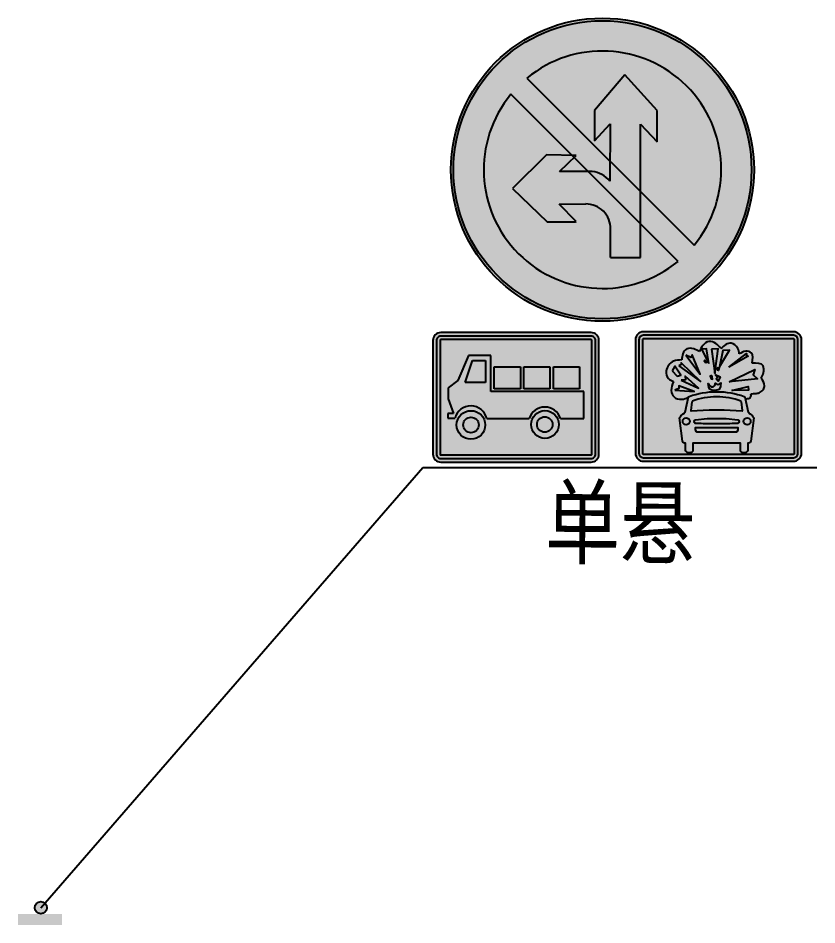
# Model space of a CAD drawing. Header units: millimetres. Extents: x 108070 to 108876, y 12470 to 12955.
# Drawn here: x 108426.05 to 108443.45, y 12848.87 to 12868.61 of the extents above; entities that cross this region are included whole.
import ezdxf

# ---------------------------------------------------------------- set-up
doc = ezdxf.new("R2010")
doc.units = ezdxf.units.MM
doc.header["$LTSCALE"] = 10
doc.layers.add('@-交通标志', color=7, linetype='CONTINUOUS')
doc.styles.add('黑体', font='simhei.ttf')

# ---------------------------------------------------------------- blocks, each defined once
blk = doc.blocks.new('A$C34164FB5')
at = {"layer": '@-交通标志'}
h = blk.add_hatch(color=255, dxfattribs=at)
edge = h.paths.add_edge_path(flags=0)
edge.add_arc((3.299989502484095, 3.300007531410301), 3.3, 1.030834658116271e-08, 360.0000000103083)
edge = h.paths.add_edge_path(flags=0)
edge.add_arc((3.299989502484095, 3.300007531410301), 3.245, 1.030834658116271e-08, 360.0000000103083)
h = blk.add_hatch(color=1, dxfattribs=at)
edge = h.paths.add_edge_path(flags=0)
edge.add_arc((3.299989502484095, 3.300007531410301), 3.245, 1.030834658116271e-08, 360.0000000103083)
edge = h.paths.add_edge_path(flags=0)
edge.add_arc((3.299989502484095, 3.300007531410301), 2.585, 140.4941822748364, 309.5058177457803)
edge.add_line((4.944454227777896, 1.305524950077597), (1.3055069205584, 4.944472255994697))
edge = h.paths.add_edge_path(flags=0)
edge.add_arc((3.299989502484095, 3.300007531410301), 2.585, 320.4941822748364, 489.5058177457804)
edge.add_line((1.655524777190294, 5.294490112743006), (5.29447208440979, 1.655542806825906))
h = blk.add_hatch(color=255, dxfattribs=at)
edge = h.paths.add_edge_path(flags=0)
edge.add_arc((3.299989502484095, 3.300007531410301), 2.585, 140.4941822748364, 309.5058177457803)
edge.add_line((4.944454227777896, 1.305524950077597), (1.3055069205584, 4.944472255994697))
edge = h.paths.add_edge_path(flags=0)
edge.add_arc((3.299989502484095, 3.300007531410301), 2.585, 320.4941822748364, 489.5058177457804)
edge.add_line((1.655524777190294, 5.294490112743006), (5.29447208440979, 1.655542806825906))
blk.add_hatch(color=250, dxfattribs=at).paths.add_polyline_path([(3.4635742715755, 3.054779937275336, 0.1784092215070836), (3.075737538209069, 3.261899991915925), (2.361973567123642, 3.261902080334039), (2.728750718670199, 3.609195397488292), (2.082259174392675, 3.621427277284965), (1.340047151170438, 2.891543878749872), (2.09846467913303, 2.168855715208338), (2.705198720330376, 2.168855715317477), (2.728741695565986, 2.171787772038442), (2.355159861268476, 2.553512321277594), (2.935984515119344, 2.555301430729742, -0.4205935382479866), (3.472970951203024, 2.00988681763738), (3.47275647209608, 1.386447199152826), (4.129904403191176, 1.386447199271061), (4.129904402667307, 4.292749119224028), (4.490089867060305, 3.904207094161394), (4.490089866943891, 4.589268028172227), (3.788864415852004, 5.368009901210826), (3.125245344388532, 4.593357943776937), (3.125245344504947, 3.928951085779772), (3.463616247783648, 4.301951415436633)])
at = {"layer": '@-交通标志', "color": 250}
for p, q in [((3.788864415852004, 5.368009901210826), (3.125245344388532, 4.593357943776937)), ((4.49008986694389, 4.589268028172228), (3.788864415852004, 5.368009901210826)), ((3.125245344388532, 4.593357943776937), (3.125245344504947, 3.928951085779772)), ((4.490089867060306, 3.904207094161393), (4.49008986694389, 4.589268028172228)), ((3.125245344504947, 3.928951085779772), (3.463616247783648, 4.301951415436633)), ((3.463616247783648, 4.301951415436633), (3.463574269946548, 3.054731538861233)), ((4.129904402667307, 4.292749119224027), (4.490089867060306, 3.904207094161393)), ((4.129904403191176, 1.386447199271061), (4.129904402667307, 4.292749119224027)), ((2.082259174392675, 3.621427277284965), (1.340047151170438, 2.891543878749872)), ((2.728750718670199, 3.609195397488293), (2.082259174392675, 3.621427277284965)), ((2.361973567123641, 3.261902080334039), (2.728750718670199, 3.609195397488293)), ((3.075737538209069, 3.261899991915925), (2.361973567123641, 3.261902080334039)), ((1.340047151170438, 2.891543878749872), (2.098464679133031, 2.168855715208338)), ((2.355159861268476, 2.553512321277594), (2.935984515119344, 2.555301430729742)), ((2.728741695565986, 2.171787772038442), (2.355159861268476, 2.553512321277594)), ((2.705198720330372, 2.168855715317477), (2.728741695565986, 2.171787772038442)), ((2.098464679133031, 2.168855715208338), (2.705198720330372, 2.168855715317477)), ((3.47275647209608, 1.386447199152826), (3.472970951203024, 2.00988681763738)), ((3.47275647209608, 1.386447199152826), (4.129904403191176, 1.386447199271061))]:
    blk.add_line(p, q, dxfattribs=at)
at = {"layer": '@-交通标志', "color": 1}
for p, q in [((1.655524777190294, 5.294490112743006), (5.29447208440979, 1.655542806827725)), ((4.944454227777896, 1.305524950077597), (1.3055069205584, 4.944472255992878))]:
    blk.add_line(p, q, dxfattribs=at)
at = {"layer": '@-交通标志', "color": 255}
blk.add_circle((3.299989502484095, 3.300007531410301), 3.3, dxfattribs=at)
at = {"layer": '@-交通标志', "color": 1}
blk.add_circle((3.299989502484095, 3.300007531410301), 3.245, dxfattribs=at)
for start, end in [(320.4941822748594, 129.5058177457975), (140.4941822748594, 309.5058177457976)]:
    blk.add_arc((3.299989502484095, 3.300007531410301), 2.585000000000278, start, end, dxfattribs=at)
at = {"layer": '@-交通标志', "color": 250}
for centre, radius, start, end in [((2.988662225572625, 2.63217328859173), 0.6357183581982088, 41.66470184863837, 82.12736091338755), ((2.937633788911626, 2.019873663144608), 0.5354303077017176, 358.9312572085763, 90.17648716122375)]:
    blk.add_arc(centre, radius, start, end, dxfattribs=at)
blk = doc.blocks.new('A$C3A9C04B9')
at = {"layer": '@-交通标志'}
h = blk.add_hatch(color=255, dxfattribs=at)
h.paths.add_polyline_path([(-1.808244274812751, -1.237786259862332, 0.4142135679721832), (-1.636030534325982, -1.410000000289074), (1.63603053438419, -1.409999999699721, 0.4142135679721832), (1.808244274812751, -1.237786259211134), (1.808244274361641, 1.237786259875065, 0.4142135679721832), (1.636030533874873, 1.410000000301807), (-1.636030534835299, 1.409999999714273, 0.4142135679721832), (-1.80824427526386, 1.237786259223867)])
h.paths.add_polyline_path([(-1.730748091606074, -1.23778625984778, 0.4142135679721832), (-1.636030534340534, -1.332503817082397), (1.636030534369638, -1.332503816493045, 0.4142135679721832), (1.730748091606074, -1.237786259225686), (1.730748091154965, 1.237786259860513, 0.4142135679721832), (1.636030533889425, 1.332503817096949), (-1.636030534820748, 1.332503816507597, 0.4142135679721832), (-1.730748092057183, 1.237786259238419)])
h.paths.add_polyline_path([(-1.653251908399398, -1.237786259833229, 0.4142135679721832), (-1.636030534355086, -1.25500763387754), (1.636030534355086, -1.255007633288187, 0.4142135679721832), (1.653251908399398, -1.237786259238419), (1.653251907948288, 1.23778625984778, 0.4142135679721832), (1.636030533903977, 1.255007633890273), (-1.636030534806196, 1.25500763330092, 0.4142135679721832), (-1.653251908850507, 1.237786259252971)])
h = blk.add_hatch(color=250, dxfattribs=at)
h.paths.add_polyline_path([(-1.730748091606074, -1.23778625984778, 0.4142135679721832), (-1.636030534340534, -1.332503817082397), (1.636030534369638, -1.332503816493045, 0.4142135679721832), (1.730748091606074, -1.237786259225686), (1.730748091154965, 1.237786259860513, 0.4142135679721832), (1.636030533889425, 1.332503817096949), (-1.636030534820748, 1.332503816507597, 0.4142135679721832), (-1.730748092057183, 1.237786259238419)])
h.paths.add_polyline_path([(-1.653251908399398, -1.237786259833229, 0.4142135679721832), (-1.636030534355086, -1.25500763387754), (1.636030534355086, -1.255007633288187, 0.4142135679721832), (1.653251908399398, -1.237786259238419), (1.653251907948288, 1.23778625984778, 0.4142135679721832), (1.636030533903977, 1.255007633890273), (-1.636030534806196, 1.25500763330092, 0.4142135679721832), (-1.653251908850507, 1.237786259252971)])
at = {"layer": '@-交通标志', "color": 255}
blk.add_lwpolyline([(-1.808244274812751, -1.237786259862332, 0.4142135679721832), (-1.636030534325982, -1.410000000289074), (1.63603053438419, -1.409999999699721, 0.4142135679721832), (1.808244274812751, -1.237786259211134), (1.808244274361641, 1.237786259875065, 0.4142135679721832), (1.636030533874873, 1.410000000301807), (-1.636030534835299, 1.409999999714273, 0.4142135679721832), (-1.80824427526386, 1.237786259223867)], format="xyb", close=True, dxfattribs=at)
at = {"layer": '@-交通标志', "color": 250}
for points in [[(-1.730748091606074, -1.23778625984778, 0.4142135679721832), (-1.636030534340534, -1.332503817082397), (1.636030534369638, -1.332503816493045, 0.4142135679721832), (1.730748091606074, -1.237786259225686), (1.730748091154965, 1.237786259860513, 0.4142135679721832), (1.636030533889425, 1.332503817096949), (-1.636030534820748, 1.332503816507597, 0.4142135679721832), (-1.730748092057183, 1.237786259238419)], [(-1.653251908399398, -1.237786259833229, 0.4142135679721832), (-1.636030534355086, -1.25500763387754), (1.636030534355086, -1.255007633288187, 0.4142135679721832), (1.653251908399398, -1.237786259238419), (1.653251907948288, 1.23778625984778, 0.4142135679721832), (1.636030533903977, 1.255007633890273), (-1.636030534806196, 1.25500763330092, 0.4142135679721832), (-1.653251908850507, 1.237786259252971)]]:
    blk.add_lwpolyline(points, format="xyb", close=True, dxfattribs=at)
blk = doc.blocks.new('A$C33047848')
at = {"layer": '@-交通标志'}
h = blk.add_hatch(color=250, dxfattribs=at)
h.paths.add_polyline_path([(0.09656422230182216, 0.6660573432709499), (-0.4739101378218037, 0.6660573431690863), (-0.4739101377344923, 0.1848154277631693), (0.09656422238913365, 0.1848154278668517)], flags=17)
h.paths.add_polyline_path([(0.1691269413713599, 0.1848154278795846), (0.7396013014804338, 0.184815427983267), (0.7396013013931223, 0.6660573433873651), (0.1691269412840483, 0.6660573432855017)], flags=17)
h.paths.add_polyline_path([(0.8161581696476786, 0.1848154279978189), (1.386632529756753, 0.1848154280996823), (1.386632529669441, 0.6660573435037804), (0.8161581695603672, 0.6660573434019169)], flags=17)
h.paths.add_polyline_path([(-0.5460707677702886, 0.1250326060398947), (-0.5460707679158077, 0.9129593670604664), (-1.030674025052576, 0.912959366971336), (-1.264717600541189, 0.3675057559212291), (-1.472756243179902, 0.2030038398061152), (-1.472756243136245, -0.0307619302111569), (-1.360068679161486, -0.3511077667644714), (-1.481424485667958, -0.3511077667862992), (-1.481424485653406, -0.4550037137832988), (-1.325395503648906, -0.4550037137560139, -0.780349902706327), (-0.6342226549168117, -0.4619500853168574), (0.2913730844884412, -0.4619500851495104, -0.735251425268255), (0.9672046988416696, -0.4619500850276381), (1.48142448568251, -0.4619500849348696), (1.481424485580646, 0.1250326064055116)])
h.paths.add_polyline_path([(-0.6651490424992517, 0.3185673528205371), (-1.108085078754812, 0.3185673527405015), (-0.9432717415620573, 0.802132550137685), (-0.6651490425865633, 0.8021325501886166)], flags=16)
h.paths.add_polyline_path([(-1.29064252487539, -0.6020723783076392, 1), (-0.6688685473830748, -0.6020723783076392, 1)])
h.paths.add_polyline_path([(-0.8115330489976205, -0.6020723783076392, -1), (-1.147978023260845, -0.6020723783076392, -1)], flags=16)
h.paths.add_polyline_path([(0.3310329549428767, -0.5922237308768672, 1), (0.9338062971649, -0.5922237308768672, 1)])
h.paths.add_polyline_path([(0.7962695953551477, -0.5922237308768672, -1), (0.4587095154334062, -0.5922237308768672, -1)], flags=16)
at = {"layer": '@-交通标志', "color": 250}
for p, q in [((-1.030674025052576, 0.9129593669713358), (-1.264717600541189, 0.3675057559212291)), ((-1.108085078754812, 0.3185673527405015), (-0.9432717415620573, 0.802132550137685)), ((-0.5460707679158077, 0.9129593670604663), (-1.030674025052576, 0.9129593669713358)), ((-0.9432717415620573, 0.802132550137685), (-0.6651490425865632, 0.8021325501886167)), ((-0.6651490425865632, 0.8021325501886167), (-0.6651490424992517, 0.3185673528205371)), ((-0.5460707677702885, 0.1250326060398947), (-0.5460707679158077, 0.9129593670604663)), ((-0.4739101377344923, 0.1848154277631693), (-0.4739101378218038, 0.6660573431690864)), ((-0.4739101378218038, 0.6660573431690864), (0.09656422230182216, 0.6660573432709498)), ((0.09656422230182216, 0.6660573432709498), (0.09656422238913365, 0.1848154278668517)), ((0.1691269413713599, 0.1848154278795846), (0.1691269412840484, 0.6660573432855017)), ((0.1691269412840484, 0.6660573432855017), (0.7396013013931224, 0.6660573433873651)), ((0.7396013013931224, 0.6660573433873651), (0.7396013014804339, 0.184815427983267)), ((0.8161581696476787, 0.1848154279978189), (0.8161581695603672, 0.666057343401917)), ((0.8161581695603672, 0.666057343401917), (1.386632529669441, 0.6660573435037804)), ((1.386632529669441, 0.6660573435037804), (1.386632529756753, 0.1848154280996823)), ((-1.264717600541189, 0.3675057559212291), (-1.472756243179902, 0.2030038398061151)), ((-1.472756243179902, 0.2030038398061151), (-1.472756243136246, -0.03076193021115614)), ((-0.6651490424992517, 0.3185673528205371), (-1.108085078754812, 0.3185673527405015)), ((1.481424485580646, 0.1250326064055116), (-0.5460707677702885, 0.1250326060398947)), ((0.09656422238913365, 0.1848154278668517), (-0.4739101377344923, 0.1848154277631693)), ((0.7396013014804339, 0.184815427983267), (0.1691269413713599, 0.1848154278795846)), ((1.386632529756753, 0.1848154280996823), (0.8161581696476787, 0.1848154279978189)), ((1.48142448568251, -0.4619500849348697), (1.481424485580646, 0.1250326064055116)), ((-1.472756243136246, -0.03076193021115614), (-1.360068679161486, -0.3511077667644713)), ((-1.481424485667958, -0.3511077667862992), (-1.481424485653406, -0.4550037137832987)), ((-1.360068679161486, -0.3511077667644713), (-1.481424485667958, -0.3511077667862992)), ((-1.481424485653406, -0.4550037137832987), (-1.325395503648906, -0.4550037137560139)), ((-0.6342226549168117, -0.4619500853168574), (0.2913730844884412, -0.4619500851495104)), ((0.9672046988416696, -0.4619500850276381), (1.48142448568251, -0.4619500849348697))]:
    blk.add_line(p, q, dxfattribs=at)
for centre, radius in [((-0.9797555361292325, -0.6020723783076392), 0.3108869887461577), ((0.6324196260538884, -0.5922237308768672), 0.3013866711110117), ((-0.9797555361292325, -0.6020723783076392), 0.1682224871316121), ((0.627489555394277, -0.5922237308768672), 0.1687800399608708)]:
    blk.add_circle(centre, radius, dxfattribs=at)
for centre, radius, start, end in [((-0.9806793320312863, -0.5450681602615077), 0.3562875853804487, 13.49080322740584, 165.3575763775198), ((0.6292888916796073, -0.5675196368883917), 0.3540226306405493, 17.34952355963373, 162.6504764614055)]:
    blk.add_arc(centre, radius, start, end, dxfattribs=at)
blk = doc.blocks.new('A$C34FA5AB5')
at = {"layer": '@-交通标志'}
for name in ['A$C3A9C04B9', 'A$C33047848']:
    blk.add_blockref(name, (0, 0), dxfattribs=at)
blk = doc.blocks.new('A$C07F87EC0')
at = {"layer": '@-交通标志'}
h = blk.add_hatch(color=255, dxfattribs=at)
h.paths.add_polyline_path([(-1.808244274812751, -1.237786259862332, 0.4142135679721832), (-1.636030534325982, -1.410000000289074), (1.63603053438419, -1.409999999699721, 0.4142135679721832), (1.808244274812751, -1.237786259211134), (1.808244274361641, 1.237786259875065, 0.4142135679721832), (1.636030533874873, 1.410000000301807), (-1.636030534835299, 1.409999999714273, 0.4142135679721832), (-1.80824427526386, 1.237786259223867)])
h.paths.add_polyline_path([(-1.730748091606074, -1.23778625984778, 0.4142135679721832), (-1.636030534340534, -1.332503817082397), (1.636030534369638, -1.332503816493045, 0.4142135679721832), (1.730748091606074, -1.237786259225686), (1.730748091154965, 1.237786259860513, 0.4142135679721832), (1.636030533889425, 1.332503817096949), (-1.636030534820748, 1.332503816507597, 0.4142135679721832), (-1.730748092057183, 1.237786259238419)])
h.paths.add_polyline_path([(-1.653251908399398, -1.237786259833229, 0.4142135679721832), (-1.636030534355086, -1.25500763387754), (1.636030534355086, -1.255007633288187, 0.4142135679721832), (1.653251908399398, -1.237786259238419), (1.653251907948288, 1.23778625984778, 0.4142135679721832), (1.636030533903977, 1.255007633890273), (-1.636030534806196, 1.25500763330092, 0.4142135679721832), (-1.653251908850507, 1.237786259252971)])
h = blk.add_hatch(color=250, dxfattribs=at)
h.paths.add_polyline_path([(-1.730748091606074, -1.23778625984778, 0.4142135679721832), (-1.636030534340534, -1.332503817082397), (1.636030534369638, -1.332503816493045, 0.4142135679721832), (1.730748091606074, -1.237786259225686), (1.730748091154965, 1.237786259860513, 0.4142135679721832), (1.636030533889425, 1.332503817096949), (-1.636030534820748, 1.332503816507597, 0.4142135679721832), (-1.730748092057183, 1.237786259238419)])
h.paths.add_polyline_path([(-1.653251908399398, -1.237786259833229, 0.4142135679721832), (-1.636030534355086, -1.25500763387754), (1.636030534355086, -1.255007633288187, 0.4142135679721832), (1.653251908399398, -1.237786259238419), (1.653251907948288, 1.23778625984778, 0.4142135679721832), (1.636030533903977, 1.255007633890273), (-1.636030534806196, 1.25500763330092, 0.4142135679721832), (-1.653251908850507, 1.237786259252971)])
at = {"layer": '@-交通标志', "color": 255}
blk.add_lwpolyline([(-1.808244274812751, -1.237786259862332, 0.4142135679721832), (-1.636030534325982, -1.410000000289074), (1.63603053438419, -1.409999999699721, 0.4142135679721832), (1.808244274812751, -1.237786259211134), (1.808244274361641, 1.237786259875065, 0.4142135679721832), (1.636030533874873, 1.410000000301807), (-1.636030534835299, 1.409999999714273, 0.4142135679721832), (-1.80824427526386, 1.237786259223867)], format="xyb", close=True, dxfattribs=at)
at = {"layer": '@-交通标志', "color": 250}
for points in [[(-1.730748091606074, -1.23778625984778, 0.4142135679721832), (-1.636030534340534, -1.332503817082397), (1.636030534369638, -1.332503816493045, 0.4142135679721832), (1.730748091606074, -1.237786259225686), (1.730748091154965, 1.237786259860513, 0.4142135679721832), (1.636030533889425, 1.332503817096949), (-1.636030534820748, 1.332503816507597, 0.4142135679721832), (-1.730748092057183, 1.237786259238419)], [(-1.653251908399398, -1.237786259833229, 0.4142135679721832), (-1.636030534355086, -1.25500763387754), (1.636030534355086, -1.255007633288187, 0.4142135679721832), (1.653251908399398, -1.237786259238419), (1.653251907948288, 1.23778625984778, 0.4142135679721832), (1.636030533903977, 1.255007633890273), (-1.636030534806196, 1.25500763330092, 0.4142135679721832), (-1.653251908850507, 1.237786259252971)]]:
    blk.add_lwpolyline(points, format="xyb", close=True, dxfattribs=at)
blk = doc.blocks.new('A$C122E1C04')
at = {"layer": '@-交通标志'}
h = blk.add_hatch(color=40, dxfattribs=at)
edge = h.paths.add_edge_path()
edge.add_line((0.6098410357684831, 0.5942401191699913), (0.6202587423502052, 0.5496998736251172))
edge.add_spline(control_points=[(0.6202587423467776, 0.5496998736252863), (0.6372622376657091, 0.5474691814688413), (0.6796873079438228, 0.5449868618325127), (0.755556348754908, 0.5734726791069988), (0.748767794619198, 0.6281633562830393), (0.745432721771067, 0.6550317274231929)], knot_values=[0.4271226956775593, 0.4271226956775593, 0.4271226956775593, 0.4271226956775593, 1.21160099322355, 2.345380865637711, 3.440287174520564, 3.440287174520564, 3.440287174520564, 3.440287174520564], degree=3, periodic=0)
edge.add_spline(control_points=[(0.745432721771067, 0.6550317274231929), (0.7827983881579712, 0.6562071888329228), (0.852082560697454, 0.6583867530935095), (0.9523857977765147, 0.680614909317228), (1.022699735418428, 0.7440437369969004), (1.062507825467037, 0.8641523913811398), (1.006263234201469, 0.9400526220160828), (0.9680767418176401, 0.9915840406574716)], knot_values=[0, 0, 0, 0, 0.1124084181445174, 0.2084299569388859, 0.3007113121515239, 0.3845081551928557, 0.561708841081341, 0.561708841081341, 0.561708841081341, 0.561708841081341], degree=3, periodic=0)
edge.add_spline(control_points=[(0.9680767418176401, 0.9915840406574716), (0.9883775670896284, 1.030411485862714), (1.030619890952948, 1.111204335120419), (1.034395215698169, 1.323013866585825), (0.8726825669436948, 1.323517790106052), (0.7703659415128641, 1.323836625735566)], knot_values=[0, 0, 0, 0, 0.1339784954579672, 0.2787848731733177, 0.5282308643417248, 0.5282308643417248, 0.5282308643417248, 0.5282308643417248], degree=3, periodic=0)
edge.add_spline(control_points=[(0.7703659415128641, 1.323836625735566), (0.7862977593467804, 1.411447749323997), (0.8112174496636726, 1.548484344242752), (0.6162413156416733, 1.599068480029018), (0.535854507892509, 1.549510240809468), (0.4917230152059346, 1.522303300595013)], knot_values=[0, 0, 0, 0, 0.2219018011277653, 0.347086830844565, 0.499467308534434, 0.499467308534434, 0.499467308534434, 0.499467308534434], degree=3, periodic=0)
edge.add_spline(control_points=[(0.4917230152059346, 1.522303300595013), (0.4861710271361517, 1.564144870901146), (0.4724468359636376, 1.667574795927067), (0.2886780364788137, 1.811873106940766), (0.1628184386936482, 1.703631022259287), (0.09044838638510555, 1.641391149652918)], knot_values=[0, 0, 0, 0, 0.1255796094430467, 0.3104254810428501, 0.5605174435972051, 0.5605174435972051, 0.5605174435972051, 0.5605174435972051], degree=3, periodic=0)
edge.add_spline(control_points=[(0.09044838638510555, 1.641391149652918), (0.05845774288172834, 1.680484490092567), (-0.007005671781371348, 1.760482366855285), (-0.1744211151089985, 1.824876934824715), (-0.3118216557777487, 1.713738795977406), (-0.3533498521719594, 1.620633994105447), (-0.3729599449870875, 1.576668833959047)], knot_values=[0, 0, 0, 0, 0.1519459987102871, 0.3109316610678503, 0.4733553241833771, 0.618675520035193, 0.618675520035193, 0.618675520035193, 0.618675520035193], degree=3, periodic=0)
edge.add_spline(control_points=[(-0.3729599449870875, 1.576668833959047), (-0.4134110138256801, 1.597232719685053), (-0.49798488644592, 1.640227070682158), (-0.6593972367263632, 1.661302964152128), (-0.7460504329355899, 1.525134155725027), (-0.7561876657418907, 1.435418847047913), (-0.7612891786411637, 1.390270056122972)], knot_values=[0, 0, 0, 0, 0.1385884288353146, 0.28975649996297, 0.4255633158306638, 0.563144483157437, 0.563144483157437, 0.563144483157437, 0.563144483157437], degree=3, periodic=0)
edge.add_spline(control_points=[(-0.7612891786411637, 1.390270056122972), (-0.8217548415850615, 1.389499191194773), (-0.9743587752163876, 1.387553673450384), (-1.131522857351229, 1.190453205425001), (-1.074382954699104, 0.9825590419532091), (-0.9812550550705055, 0.9386043071390304), (-0.9399221172498073, 0.919095885623392)], knot_values=[0, 0, 0, 0, 0.1771460279444728, 0.4470831772121195, 0.6130436557564198, 0.7454819065152598, 0.7454819065152598, 0.7454819065152598, 0.7454819065152598], degree=3, periodic=0)
edge.add_spline(control_points=[(-0.9399221172498073, 0.919095885623392), (-0.9664120954694226, 0.8553259197142324), (-1.012821472730138, 0.7436035022528813), (-0.9425551068416098, 0.5581562337774812), (-0.7640241547778714, 0.5170090887713741), (-0.6617028137989109, 0.5570491433645657), (-0.6137945844820933, 0.577336972402918)], knot_values=[0, 0, 0, 0, 3.035485392925411, 5.318048417256612, 7.928941505834484, 10.26428389169201, 10.26428389169201, 10.26428389169201, 10.26428389169201], degree=3, periodic=0)
edge.add_line((-0.613794584484324, 0.5773369724020149), (-0.6098410359906149, 0.5942401189453845))
edge.add_arc((-0.001923940417805248, -1.088993963881986), 1.789648058329173, 89.93840482814988, 109.85770058132869, ccw=False)
edge.add_arc((0.001923940812714076, -1.088993963897891), 1.789648058345784, 70.14229943986692, 90.06159519287849, ccw=False)
h.paths.add_polyline_path([(0.2615308909444138, 1.232796432253963), (0.6470561066817027, 1.530069139702391), (0.6470561066817027, 1.483469445260198), (0.6884785750735319, 1.473114993163108)], flags=16)
h.paths.add_polyline_path([(0.8334548845014068, 1.183160044451142), (0.7920324161386817, 1.064072195315021), (0.8904090310825266, 0.9812295885385538), (0.2738540590071349, 0.9139194376093656)], flags=16)
h.paths.add_polyline_path([(0.07928738942428015, 1.022054812769056), (0.03075965843163427, 0.9276693966567109), (-0.0138497443986125, 0.979272383838179), (0.01990813626616721, 1.008327225432368), (-0.03074932759045597, 1.071839855052531)], flags=16)
h.paths.add_polyline_path([(0.04292058003193238, 1.16455603833856), (0.016200909318286, 1.168371248984841), (0.01142953953240065, 1.227506853327213), (0.05675756264827216, 1.217968858858512)], flags=16)
h.paths.add_polyline_path([(0.06239732804533556, 1.240044123151165), (0.1370480808400316, 1.599968681272003), (0.2794357771781506, 1.607734520375743)], flags=16)
h.paths.add_polyline_path([(0.09303699954762121, 0.9018562459586973), (0.08485362399369478, 0.812063393423159), (0.05420547419635111, 0.7482311161802497), (-0.01902407275338161, 0.7249312689455111), (-0.09344816536759028, 0.7239461823719466), (-0.1474273451458429, 0.7517398342261002), (-0.1736157719715266, 0.7948308105806062), (-0.1865611670946237, 0.877673417371625), (-0.1643925297976238, 0.840460431225438), (-0.1218388514680556, 0.8025966496679757), (-0.0726505440106847, 0.8025966496770709), (-0.04284006850502924, 0.8328387093715719), (-0.02605084958486257, 0.8828506434529116), (0.02313745788706015, 0.8569621832139092), (0.06439557351404819, 0.8725179912798924)], flags=16)
h.paths.add_polyline_path([(-0.03899391475715674, 1.100317437500052), (-0.1122158505604603, 1.628545263974956), (0.03090562681609302, 1.636213923589821)], flags=16)
h.paths.add_polyline_path([(-0.1042565193929477, 1.0555338361537), (-0.08812141281669027, 0.976410320963623), (-0.121400064221234, 0.9809460719916387), (-0.1425773935625329, 1.035374986273382)], flags=16)
h.paths.add_polyline_path([(0.6884785751899472, 0.8103624888935883), (0.6936558012675961, 0.7301084951286614), (0.3298343254864451, 0.7273936829569722)], flags=16)
h.paths.add_polyline_path([(-0.1710271590418415, 1.312604675489638), (-0.3273411951377056, 1.629163730505752), (-0.2241643623856361, 1.631421657486498)], flags=16)
h.paths.add_polyline_path([(-0.2212820732966064, 1.336504234866879), (-0.2361664476775332, 1.318641913918327), (-0.2742309727473184, 1.365770275653631), (-0.2542884286231128, 1.384180264809402)], flags=16)
h.paths.add_polyline_path([(-0.3574259367596824, 1.082194816273841), (-0.6713396488194121, 1.498193018351231), (-0.5593587227340323, 1.44463558967982), (-0.5308816494653001, 1.504180679241472)], flags=16)
h.paths.add_polyline_path([(-0.3496600976504849, 0.9216844987568038), (-0.8234228812070796, 1.260827754877027), (-0.7768231867667055, 1.28412760210631), (-0.7716459607181606, 1.328136353537047)], flags=16)
h.paths.add_polyline_path([(-0.3936711790447588, 0.7767081893725845), (-0.7729482344584537, 0.9511205204817088), (-0.6758579587476561, 0.9605183540606957), (-0.6862124108738499, 1.040772347825623)], flags=16)
h.paths.add_polyline_path([(-0.4894591809425038, 0.7042200346659229), (-0.9086015439825135, 0.7299340486242728), (-0.8208342680882196, 0.7689400202307298), (-0.8208342681027717, 0.828485109788744)], flags=16)
h.paths.add_polyline_path([(-0.7820004127861462, 1.061483582003347), (-0.8596681235067078, 1.035595121740698), (-0.9716644497239031, 1.152568564662942), (-0.9088564310077344, 1.253059585797018)], flags=16)
h = blk.add_hatch(color=250, dxfattribs=at)
h.paths.add_polyline_path([(-0.6775384579959791, -0.4177841745040496), (-0.6775384579668753, -0.5695926553489699, 0.4142135623730945), (-0.6190548885351745, -0.6280762247515668), (-0.5763806600007229, -0.6280762247442908, 0.4142135623730951), (-0.5178970905981259, -0.569592655319866), (-0.5178970906272298, -0.4194949596549122), (7.275957614183426e-11, -0.4194949595621438), (0.5178970907727489, -0.4194949594675563), (0.5178970908018528, -0.5695926551325101, 0.4142135623730951), (0.5763806602335535, -0.628076224535107), (0.6190548887680052, -0.6280762245260121, 0.4142135623730945), (0.6775384581706021, -0.5695926551034063), (0.6775384581414983, -0.417784174256667), (0.7041429913952015, -0.4177841742530291, 0.2953028117628782), (0.7454258942598244, -0.378371346700078), (0.8118631353718229, 0.1282662688863638, 0.2434386062555311), (0.8100337884970941, 0.1333217210740258), (0.7849070578959072, 0.1565431652616098, -0.209169197946981), (0.783028066100087, 0.160838211158989), (0.783028066100087, 0.1701282783415081, 0.2150519147279693), (0.7810513615404489, 0.1745116088914074), (0.7321287350350758, 0.217723363366531, 0.2343327561997567), (0.7271111038280651, 0.2190750141962781), (0.725535794015741, 0.2187602317135315, -0.2652368815214893), (0.7200354883534601, 0.2205909696804156), (0.6891888285026653, 0.2549936502491619), (0.6116529773134971, 0.586493277703994, 0.2550527561093017), (0.6023213874432258, 0.5969369596041361, 0.08600952712491457), (-1.309672370553017e-10, 0.7006530602920975, 0.08600952712497312), (-0.6023213876615046, 0.5969369593840383, 0.2550527561092), (-0.6116529775317758, 0.5864932774820772), (-0.6891888286045287, 0.2549936499999603), (-0.7200354884262197, 0.2205909694184811, -0.2652368815214896), (-0.7255357941030525, 0.2187602314497781), (-0.7271111039008247, 0.2190750139325246, 0.2343327561997567), (-0.7321287351223873, 0.2177233631009585), (-0.7810513615986565, 0.174511608607645, 0.2150519147279693), (-0.7830280661582947, 0.1701282780559268), (-0.7830280661582947, 0.1608382108752267, -0.2091691979469812), (-0.7849070579541149, 0.1565431649760285), (-0.8100337885407498, 0.1333217207793496, 0.2434386062555311), (-0.8118631354300305, 0.1282662685916875), (-0.7454258941143053, -0.3783713469711074, 0.2953028117628783), (-0.7041429912496824, -0.4177841745076876)])
h.paths.add_polyline_path([(-0.4492499409534503, -0.1641935673887929), (-0.4675657852494624, -0.1330167156102107, -0.1335771571202954), (-0.4695802830246976, -0.1256106836735853), (-0.4695802830246976, -0.0978420863939391, -0.4142135623730951), (-0.4549593906704104, -0.0832211940378329), (1.455191522836685e-11, -0.08322119395415939), (0.4549593906995142, -0.08322119387230487, -0.4142135623730951), (0.4695802830538014, -0.0978420862229541), (0.4695802830683533, -0.1256106835044193, -0.1335771571202954), (0.4675657852931181, -0.1330167154410447), (0.4492499410116579, -0.1641935672250838, -0.265923025181482), (0.4366435464471579, -0.1714084276445647), (2.91038304567337e-11, -0.1714084277246002), (-0.4366435463743983, -0.1714084278028167, -0.265923025181482)], flags=16)
h.paths.add_polyline_path([(-0.7393054064159514, 0.0557564502923924, -1), (-0.5847504734119866, 0.05575645032149623, -1)], flags=16)
h.paths.add_polyline_path([(-0.4686938194936374, 0.01102065800296259, -0.5903749432551024), (-0.4632340647949604, 0.09102557572259684), (-0.2075351570965722, 0.1173908231703535), (-2.91038304567337e-11, 0.1173908232067333), (0.2075351570529165, 0.1173908232449321), (0.4632340647513047, 0.09102557589176286, -0.5903749432551024), (0.4686938194790855, 0.0110206581739476), (0.3340196589124389, 0.009202376511893817), (0.28943160615745, -0.0007982434890436707), (0, 0), (-0.28943160615745, -0.0007982435945450561), (-0.3340196589124389, 0.009202376391840517)], flags=16)
h.paths.add_polyline_path([(-0.5584633488324471, 0.2839779889345664, -0.4742515439920033), (-0.5646159559546504, 0.2906247462342435), (-0.5382908355240943, 0.4789780441897165, -0.2711737991967175), (-0.52913473713852, 0.4905713169009687, -0.09521175817277518), (-1.01863406598568e-10, 0.5884207954095473, -0.0952117581727643), (0.5291347369493451, 0.4905713170937815, -0.2711737991970262), (0.5382908353349194, 0.4789780443843483), (0.5646159558382351, 0.2906247464397893, -0.4742515439920033), (0.5584633487160318, 0.2839779891382932), (0.161635911121266, 0.3084888077319192), (-5.820766091346741e-11, 0.3086160914190259), (-0.1616359112376813, 0.3084888076737116)], flags=16)
h.paths.add_polyline_path([(0.5847504733828828, 0.05575645053431799, -1), (0.7393054064013995, 0.05575645056160283, -1)], flags=16)
h.paths.add_polyline_path([(-0.4894591809425037, 0.7042200346659229), (-0.8208342681027716, 0.828485109788744), (-0.8208342680882197, 0.7689400202307297), (-0.9086015439825132, 0.7299340486242727)])
h.paths.add_polyline_path([(-0.6862124108738499, 1.040772347825623), (-0.6758579587476561, 0.9605183540606959), (-0.772948234458454, 0.9511205204817088), (-0.3936711790447589, 0.7767081893725845)])
h.paths.add_polyline_path([(-0.9088564310077345, 1.253059585797018), (-0.9716644497239031, 1.152568564662943), (-0.8596681235067081, 1.035595121740698), (-0.7820004127861466, 1.061483582003348)])
h.paths.add_polyline_path([(-0.3496600976504851, 0.9216844987568038), (-0.7716459607181605, 1.328136353537047), (-0.7768231867667055, 1.284127602106309), (-0.8234228812070796, 1.260827754877027)])
h.paths.add_polyline_path([(-0.3574259367596824, 1.082194816273841), (-0.5308816494653001, 1.504180679241472), (-0.5593587227340322, 1.44463558967982), (-0.6713396488194121, 1.49819301835123)])
h.paths.add_polyline_path([(-0.1218388514680555, 0.8025966496679757), (-0.1643925297976239, 0.8404604312254378), (-0.1865611670946237, 0.877673417371625), (-0.1736157719715266, 0.7948308105806063), (-0.147427345145843, 0.7517398342261004), (-0.09344816536759026, 0.7239461823719466), (-0.01902407275338192, 0.724931268945511), (0.05420547419635113, 0.74823111618025), (0.08485362399369478, 0.8120633934231591), (0.09303699954762124, 0.9018562459586974), (0.06439557351404801, 0.8725179912798922), (0.02313745788706001, 0.8569621832139092), (-0.02605084958486259, 0.8828506434529118), (-0.04284006850502919, 0.8328387093715719), (-0.07265054401068483, 0.8025966496770707)])
h.paths.add_polyline_path([(-0.1042565193929477, 1.0555338361537), (-0.142577393562533, 1.035374986273382), (-0.1214000642212341, 0.9809460719916387), (-0.08812141281669028, 0.9764103209636232)])
h.paths.add_polyline_path([(0.07928738942428026, 1.022054812769056), (-0.03074932759045623, 1.071839855052531), (0.01990813626616728, 1.008327225432367), (-0.01384974439861253, 0.9792723838381789), (0.03075965843163431, 0.9276693966567109)])
h.paths.add_polyline_path([(-0.2542884286231128, 1.384180264809402), (-0.2742309727473184, 1.365770275653631), (-0.2361664476775331, 1.318641913918327), (-0.2212820732966065, 1.336504234866879)], flags=17)
h.paths.add_polyline_path([(-0.2241643623856362, 1.631421657486499), (-0.3273411951377057, 1.629163730505752), (-0.1710271590418415, 1.312604675489638)])
h.paths.add_polyline_path([(-0.03899391475715674, 1.100317437500053), (0.03090562681609299, 1.636213923589821), (-0.1122158505604602, 1.628545263974956)])
h.paths.add_polyline_path([(0.0623973280453356, 1.240044123151165), (0.2794357771781506, 1.607734520375743), (0.1370480808400316, 1.599968681272003)])
h.paths.add_polyline_path([(0.6884785750735318, 1.473114993163108), (0.6470561066817027, 1.483469445260198), (0.6470561066817027, 1.530069139702391), (0.2615308909444138, 1.232796432253963)])
h.paths.add_polyline_path([(0.8904090310825268, 0.9812295885385538), (0.7920324161386816, 1.064072195315021), (0.8334548845014069, 1.183160044451142), (0.2738540590071352, 0.9139194376093656)])
h.paths.add_polyline_path([(0.693655801267596, 0.7301084951286612), (0.6884785751899472, 0.8103624888935883), (0.3298343254864449, 0.727393682956972)])
blk.add_hatch(color=250, dxfattribs=at).paths.add_polyline_path([(0.01620090931828599, 1.16837124898484), (0.04292058003193233, 1.16455603833856), (0.05675756264827214, 1.217968858858512), (0.01142953953240067, 1.227506853327213)])
at = {"layer": '@-交通标志', "color": 7, "linetype": 'Continuous'}
for points in [[(-0.1710271590418415, 1.312604675489638), (-0.2241643623856362, 1.631421657486499), (-0.3273411951377057, 1.629163730505752), (-0.3273411951377057, 1.629163730505752)], [(-0.1122158505604602, 1.628545263974956), (-0.03899391475715674, 1.100317437500053), (0.03090562681609299, 1.636213923589821), (-0.1122158505604602, 1.628545263974956)], [(0.0623973280453356, 1.240044123151165), (0.2794357771781506, 1.607734520375743), (0.1370480808400316, 1.599968681272003)], [(-0.6713396488194121, 1.49819301835123), (-0.3574259367596824, 1.082194816273841), (-0.5308816494653001, 1.504180679241472), (-0.5593587227340322, 1.44463558967982), (-0.6713396488194121, 1.49819301835123)], [(-0.2361664476775331, 1.318641913918327), (-0.2742309727473184, 1.365770275653631), (-0.2542884286231128, 1.384180264809402), (-0.2212820732966065, 1.336504234866879)], [(0.2615308909444138, 1.232796432253963), (0.6470561066817027, 1.530069139702391), (0.6470561066817027, 1.483469445260198), (0.6884785750735318, 1.473114993163108), (0.2615308909444138, 1.232796432253963)], [(-0.9716644497239031, 1.152568564662943), (-0.8596681235067081, 1.035595121740698), (-0.7820004127861466, 1.061483582003348), (-0.9088564310077345, 1.253059585797018), (-0.9716644497239031, 1.152568564662943)], [(0.01142953953240067, 1.227506853327213), (0.05675756264827214, 1.217968858858512), (0.04292058003193233, 1.16455603833856), (0.01620090931828599, 1.16837124898484), (0.01142953953240067, 1.227506853327213)], [(-0.772948234458454, 0.9511205204817088), (-0.3936711790447589, 0.7767081893725845), (-0.6862124108738499, 1.040772347825623), (-0.6758579587476561, 0.9605183540606959), (-0.772948234458454, 0.9511205204817088)], [(-0.1042565193929477, 1.0555338361537), (-0.142577393562533, 1.035374986273382), (-0.1214000642212341, 0.9809460719916387), (-0.08812141281669028, 0.9764103209636232), (-0.1042565193929477, 1.0555338361537)], [(-0.03074932759045623, 1.071839855052531), (0.07928738942428026, 1.022054812769056), (0.03075965843163431, 0.9276693966567109), (-0.01384974439861253, 0.9792723838381789), (0.01990813626616728, 1.008327225432367), (-0.03074932759045623, 1.071839855052531)], [(0.2738540590071352, 0.9139194376093656), (0.8334548845014069, 1.183160044451142), (0.7920324161386816, 1.064072195315021), (0.8904090310825268, 0.9812295885385538), (0.2738540590071352, 0.9139194376093656)], [(-0.9086015439825132, 0.7299340486242727), (-0.4894591809425037, 0.7042200346659229), (-0.8208342681027716, 0.828485109788744), (-0.8208342680882197, 0.7689400202307297), (-0.9086015439825132, 0.7299340486242727)], [(0.09303699954762124, 0.9018562459586974), (0.08485362399369478, 0.8120633934231591), (0.05420547419635113, 0.74823111618025), (-0.01902407275338192, 0.724931268945511), (-0.09344816536759026, 0.7239461823719466), (-0.147427345145843, 0.7517398342261004), (-0.1736157719715266, 0.7948308105806063), (-0.1865611670946237, 0.877673417371625), (-0.1643925297976239, 0.8404604312254378), (-0.1218388514680555, 0.8025966496679757), (-0.07265054401068483, 0.8025966496770707), (-0.04284006850502919, 0.8328387093715719), (-0.02605084958486259, 0.8828506434529118), (0.02313745788706001, 0.8569621832139092), (0.06439557351404801, 0.8725179912798922)], [(0.3298343254864449, 0.727393682956972), (0.6884785751899472, 0.8103624888935883), (0.693655801267596, 0.7301084951286612), (0.3298343254864449, 0.727393682956972)]]:
    blk.add_lwpolyline(points, close=True, dxfattribs=at)
blk.add_lwpolyline([(-0.8234228812070796, 1.260827754877027), (-0.3496600976504851, 0.9216844987568038), (-0.7716459607181605, 1.328136353537047), (-0.7768231867667055, 1.284127602106309), (-0.8234228812070796, 1.260827754877027)], dxfattribs=at)
at = {"layer": '@-交通标志', "color": 7}
for points in [[(-0.6023213876615046, 0.5969369593840383, -0.08600952712494471), (-1.309672370553017e-10, 0.7006530602920975, -0.08600952712494471), (0.6023213874432258, 0.5969369596041361, -0.2550527561091406), (0.6116529773134971, 0.586493277703994), (0.6888478823238984, 0.2564513440975134, 0.1259571585116779), (0.6901882188540185, 0.2538790496073489), (0.7200354883534601, 0.2205909696804156, 0.2652368815214893), (0.725535794015741, 0.2187602317135315), (0.7271111038280651, 0.2190750141962781, -0.2343327561997567), (0.7321287350350758, 0.217723363366531), (0.7810513615404489, 0.1745116088914074, -0.2150519147279693), (0.783028066100087, 0.1701282783415081), (0.783028066100087, 0.160838211158989, 0.209169197946981), (0.7849070578959072, 0.1565431652616098), (0.8100337884970941, 0.1333217210740258, -0.2434386062555311), (0.8118631353718229, 0.1282662688863638), (0.7454258942598244, -0.378371346700078, -0.2953028117628782), (0.7041429913952015, -0.4177841742530291), (0.6775384581414983, -0.417784174256667), (0.6775384581706021, -0.5695926551034063, -0.4142135623730945), (0.6190548887680052, -0.6280762245260121), (0.5763806602335535, -0.628076224535107, -0.414213562373095), (0.5178970908018528, -0.5695926551325101), (0.5178970907727489, -0.4194949594675563), (7.275957614183426e-11, -0.4194949595621438), (-0.5178970906272298, -0.4194949596549122), (-0.5178970905981259, -0.569592655319866, -0.4142135623730951), (-0.5763806600007229, -0.6280762247442908), (-0.6190548885351745, -0.6280762247515668, -0.4142135623730945), (-0.6775384579668753, -0.5695926553489699), (-0.6775384579959791, -0.4177841745040496), (-0.7041429912496824, -0.4177841745076876, -0.2953028117628782), (-0.7454258941143053, -0.3783713469711074), (-0.8118631354300305, 0.1282662685916875, -0.2434386062555311), (-0.8100337885407498, 0.1333217207793496), (-0.7849070579541149, 0.1565431649760285, 0.2091691979469811), (-0.7830280661582947, 0.1608382108752267), (-0.7830280661582947, 0.1701282780559268, -0.2150519147279693), (-0.7810513615986565, 0.174511608607645), (-0.7321287351223873, 0.2177233631009585, -0.2343327561997567), (-0.7271111039008247, 0.2190750139325246), (-0.7255357941030525, 0.2187602314497781, 0.2652368815214895), (-0.7200354884262197, 0.2205909694184811), (-0.69018821894133, 0.2538790493563283, 0.1259571585116775), (-0.6888478824112099, 0.2564513438483118), (-0.6116529775317758, 0.5864932774820772, -0.2550527561091405)], [(0.5291347369493451, 0.4905713170937815, 0.09521175817277057), (-1.01863406598568e-10, 0.5884207954095473, 0.09521175817277051), (-0.52913473713852, 0.4905713169009687, 0.2711737991967877), (-0.5382908355240943, 0.4789780441897165), (-0.5646159559546504, 0.2906247462342435, 0.4742515439920032), (-0.5584633488324471, 0.2839779889345664), (-0.1616359112376813, 0.3084888076737116), (-5.820766091346741e-11, 0.3086160914190259), (0.161635911121266, 0.3084888077319192), (0.5584633487160318, 0.2839779891382932, 0.4742515439920032), (0.5646159558382351, 0.2906247464397893), (0.5382908353349194, 0.4789780443843483, 0.2711737991967876)], [(0.4686938194790855, 0.0110206581739476), (0.3340196589124389, 0.009202376511893817), (0.28943160615745, -0.0007982434890436707), (0, 0), (-0.28943160615745, -0.0007982435945450561), (-0.3340196589124389, 0.009202376391840517), (-0.4686938194936374, 0.01102065800296259, -0.5903749432551024), (-0.4632340647949604, 0.09102557572259684), (-0.2075351570965722, 0.1173908231703535), (-2.91038304567337e-11, 0.1173908232067333), (0.2075351570529165, 0.1173908232449321), (0.4632340647513047, 0.09102557589176286, -0.5903749432551024)], [(-0.4695802830246976, -0.1256106836735853, 0.1335771571202953), (-0.4675657852494624, -0.1330167156102107), (-0.4492499409534503, -0.1641935673887929, 0.265923025181482), (-0.4366435463743983, -0.1714084278028167), (2.91038304567337e-11, -0.1714084277246002), (0.4366435464471579, -0.1714084276445647, 0.265923025181482), (0.4492499410116579, -0.1641935672250838), (0.4675657852931181, -0.1330167154410447, 0.1335771571202954), (0.4695802830683533, -0.1256106835044193), (0.4695802830538014, -0.0978420862229541, 0.414213562373095), (0.4549593906995142, -0.08322119387230487), (1.455191522836685e-11, -0.08322119395415939), (-0.4549593906704104, -0.0832211940378329, 0.414213562373095), (-0.4695802830246976, -0.0978420863939391)]]:
    blk.add_lwpolyline(points, format="xyb", close=True, dxfattribs=at)
for centre in [(-0.662027939921245, 0.05575645030694432), (0.6620279398921411, 0.05575645054705092)]:
    blk.add_circle(centre, 0.07727746650325273, dxfattribs=at)
at = {"layer": '@-交通标志'}
for points in [[(0.09044838638510555, 1.641391149652918), (-0.01615200501692016, 1.749668308264518), (-0.1685426043841289, 1.794984376714638), (-0.3031881803472061, 1.704143773384203), (-0.3729599449870875, 1.576668833959047)], [(-0.3729599449870875, 1.576668833959047), (-0.5001073234889191, 1.631807719939388), (-0.6512734208954498, 1.632580198634969), (-0.734420456472435, 1.525202073717082), (-0.7612891786411637, 1.390270056122972)], [(0.4917230152059346, 1.522303300595013), (0.4606573288911022, 1.643979762746312), (0.3130924064607825, 1.755301772769599), (0.09044838638510555, 1.641391149652918)], [(0.7703659415128641, 1.323836625735566), (0.7525951302523026, 1.545025702343992), (0.632546121822088, 1.580515521167399), (0.4917230152059346, 1.522303300595013)], [(-0.7612891786411637, 1.390270056122972), (-0.9367224531597458, 1.365696057502646), (-1.098517490929225, 1.149621000386105), (-1.051485825737473, 0.9904641503671883), (-0.9399221172498073, 0.919095885623392)], [(0.9680767418176401, 0.9915840406574716), (1.019683226579218, 1.115224681127074), (1.011451435115305, 1.259796893658859), (0.7703659415128641, 1.323836625735566)], [(0.745432721771067, 0.6550317274231929), (0.8575990370882209, 0.6624053410505439), (0.9499541207042057, 0.6886860267859447), (1.017844121524831, 0.7511903971007996), (1.04315350955585, 0.8310737231531675), (0.9680767418176401, 0.9915840406574716)]]:
    blk.add_spline(points, degree=3, dxfattribs=at)
for points, knots in [([(-0.9399221172498073, 0.919095885623392), (-0.9664120954694226, 0.8553259197142324), (-1.012821472730138, 0.7436035022528813), (-0.9425551068416098, 0.5581562337774812), (-0.7640241547778714, 0.5170090887713741), (-0.6617028137989109, 0.5570491433645657), (-0.6137945844820933, 0.577336972402918)], [0, 0, 0, 0, 3.035485392925411, 5.318048417256612, 7.928941505834484, 10.26428389169201, 10.26428389169201, 10.26428389169201, 10.26428389169201]), ([(0.6202587423467776, 0.5496998736252863), (0.6372622376657091, 0.5474691814688413), (0.6796873079438228, 0.5449868618325127), (0.755556348754908, 0.5734726791069988), (0.748767794619198, 0.6281633562830393), (0.745432721771067, 0.6550317274231929)], [0.4271226956775593, 0.4271226956775593, 0.4271226956775593, 0.4271226956775593, 1.21160099322355, 2.345380865637711, 3.440287174520564, 3.440287174520564, 3.440287174520564, 3.440287174520564])]:
    blk.add_open_spline(points, degree=3, knots=knots, dxfattribs=at)
blk = doc.blocks.new('A$C2E8F5519')
at = {"layer": '@-交通标志'}
for name, p in [('A$C07F87EC0', (0.03935151953191962, 0.006642328988164081)), ('A$C122E1C04', (7.275957614183426e-11, -0.5884207954095473))]:
    blk.add_blockref(name, p, dxfattribs=at)
blk = doc.blocks.new('A$C270C66F1')
at = {"layer": '@-交通标志', "linetype": 'ByBlock', "lineweight": -3}
blk.add_hatch(color=14, dxfattribs=at).paths.add_polyline_path([(0.1324567483885739, 0, 1), (-0.1324567483885739, 0, 1)])
h = blk.add_hatch(color=14, dxfattribs=at)
edge = h.paths.add_edge_path()
edge.add_line((0.4600514397025108, -0.374097942840308), (0.460110530257225, -0.1380979511886835))
edge.add_line((0.4601105228066444, -0.1380979511886835), (-0.4958896040916443, -0.1378585794009268))
edge.add_line((-0.4958895966410637, -0.1378585794009268), (-0.4959486871957779, -0.3738585710525513))
edge.add_line((-0.4959486871957779, -0.37385857058689), (0.4600514397025108, -0.3740979423746467))
at = {"layer": '@-交通标志', "color": 14}
blk.add_circle((0, 0), 0.1324567483885739, dxfattribs=at)

msp = doc.modelspace()

# ---------------------------------------------------------------- linework, layer by layer
at = {"layer": '@-交通标志', "linetype": 'Continuous'}
for p, q in [((108426.5508139122, 12849.24473105449, 1293.08), (108434.8672353689, 12858.8316984557)), ((108434.8672353763, 12858.83169844825), (108443.447507248, 12858.83169844825))]:
    msp.add_line(p, q, dxfattribs=at)

# ---------------------------------------------------------------- block references
at = {"layer": '@-交通标志'}
for name, p in [('A$C34164FB5', (108435.4793161011, 12862.01223774098)), ('A$C34FA5AB5', (108436.8946486425, 12860.3576471198)), ('A$C2E8F5519', (108441.2656600035, 12860.36788257313))]:
    msp.add_blockref(name, p, dxfattribs=at)
at = {"layer": '@-交通标志', "ltscale": 2}
msp.add_blockref('A$C270C66F1', (108426.5508139122, 12849.24473105449, 1293.08), dxfattribs=at)

# ---------------------------------------------------------------- texts
at = {"layer": '@-交通标志', "linetype": 'Continuous', "style": '黑体', "width": 0.8}
msp.add_text('单悬', height=1.5, rotation=359.6556763243903, dxfattribs=at).set_placement((108437.5223602912, 12856.88862541862))

doc.saveas('drawing.dxf')
